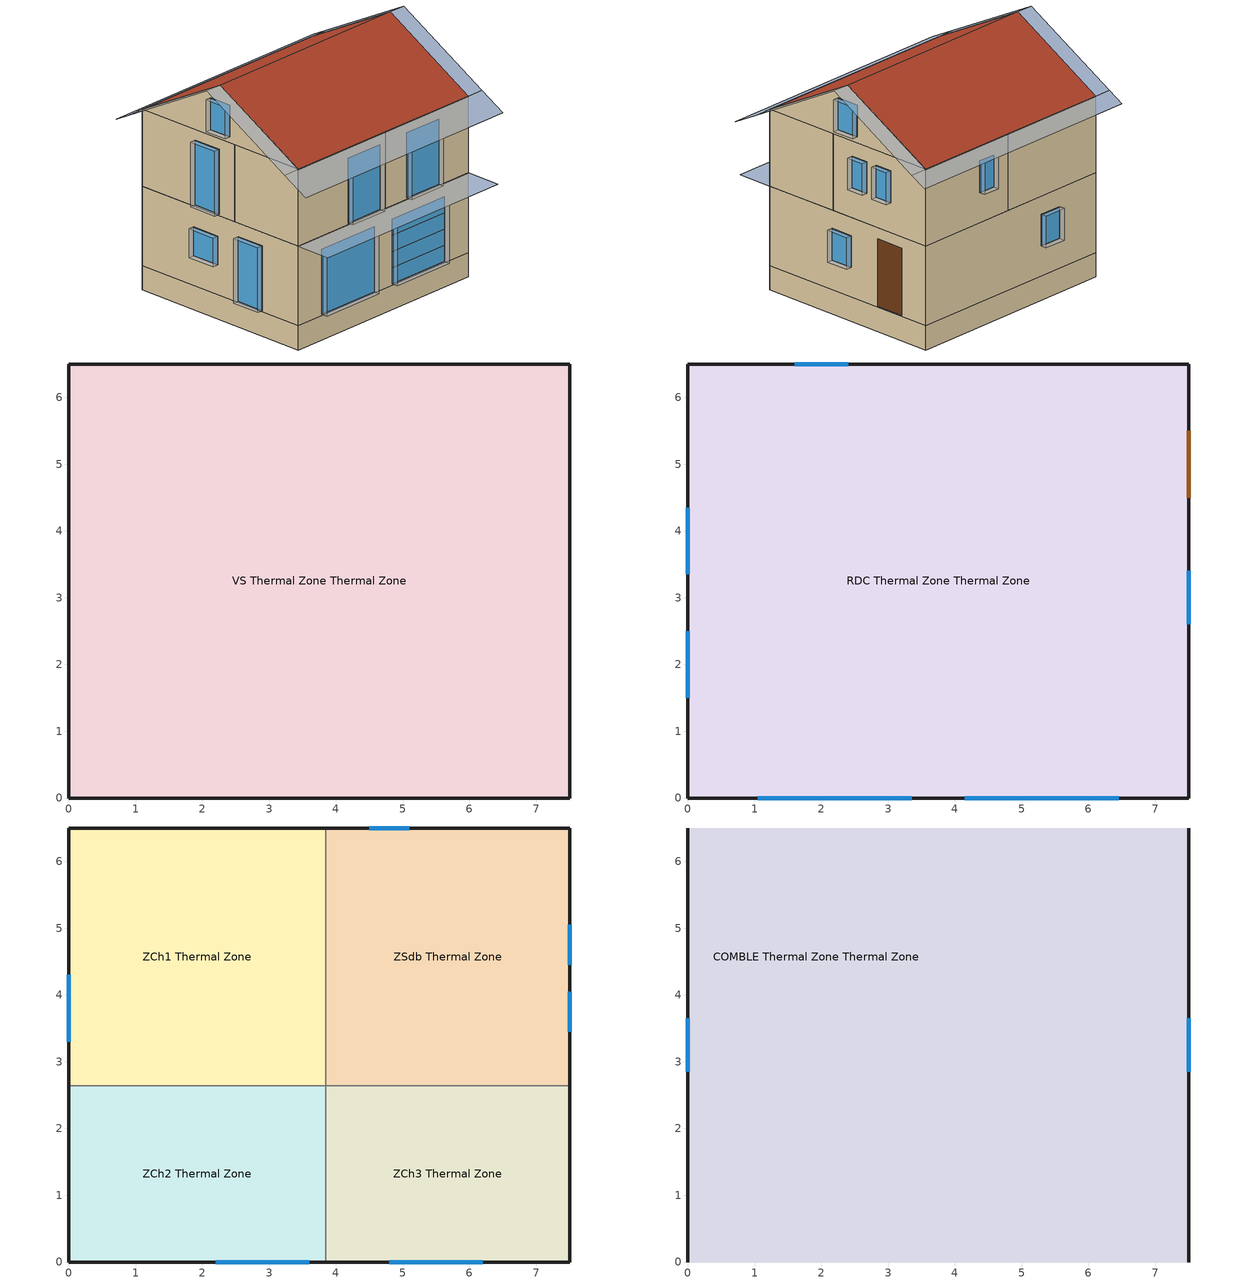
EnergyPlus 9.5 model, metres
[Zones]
VS Thermal Zone Thermal Zone
 floor ground (PB_VS): 7.5,6.5 7.5,0 0,0 0,6.5 z-0.8
 wall ground (Mur_vs): 7.5,0 7.5,6.5 0,6.5 0,0 7.5,0 z-0.8:0
RDC Thermal Zone Thermal Zone
 floor to VS Thermal Zone Thermal Zone (PB_RDC_isole): 7.5,6.5 7.5,0 0,0 0,6.5 z0
 wall outside (MurExt_isole): 7.5,0 7.5,6.5 0,6.5 0,0 7.5,0 z0:2.65
 wall outside (PTh): 7.5,0 7.5,6.5 0,6.5 0,0 7.5,0 z0:0.01
 window (f_R+2_E-RDC): 7.5,2.6 7.5,3.4 z0.99:2.04
 window (f_N_RDC): 2.4,6.5 1.6,6.5 z1:2.05
 window (f_O_RDC): 0,4.35 0,3.35 z1:1.95
 window (pf_O_RDC): 0,2.5 0,1.5 z0.05:2.2
 window (pf_S_RDC): 4.15,0 6.45,0 z1.66:2.2; 4.15,0 6.45,0 z0.59:1.12; 4.15,0 6.45,0 z0.05:0.59; 4.15,0 6.45,0 z1.12:1.66; 1.05,0 3.35,0 z0.05:2.2
 door (Porte): 7.5,4.5 7.5,5.5 z0.04:2.28
ZCh1 Thermal Zone
 floor to RDC Thermal Zone Thermal Zone (PB_R+1): 3.85,6.5 3.85,2.64 0,2.64 0,6.5 z2.65
 wall outside (MurExt_isole): 3.85,6.5 0,6.5 0,2.64 z2.65:5.2
 wall to ZSdb Thermal Zone (Cloisons_Etage): 3.85,2.64 3.85,6.5 z2.65:5.2
 wall to ZCh2 Thermal Zone (Cloisons_Etage): 0,2.64 3.85,2.64 z2.65:5.2
 window (pf_O_R+1): 0,4.3 0,3.3 z2.7:4.85
ZCh2 Thermal Zone
 floor to RDC Thermal Zone Thermal Zone (PB_R+1): 3.85,2.64 3.85,0 0,0 0,2.64 z2.65
 wall outside (MurExt_isole): 0,2.64 0,0 3.85,0 z2.65:5.2
 wall to ZCh3 Thermal Zone (Cloisons_Etage): 3.85,0 3.85,2.64 z2.65:5.2
 window (pf_S_R+1): 2.2,0 3.6,0 z2.7:4.85
ZCh3 Thermal Zone
 floor to RDC Thermal Zone Thermal Zone (PB_R+1): 7.5,2.64 7.5,0 3.85,0 3.85,2.64 z2.65
 wall outside (MurExt_isole): 3.85,0 7.5,0 7.5,2.64 z2.65:5.2
 wall to ZSdb Thermal Zone (Cloisons_Etage): 7.5,2.64 3.85,2.64 z2.65:5.2
 window (pf_S_R+1): 4.8,0 6.2,0 z2.7:4.85
ZSdb Thermal Zone
 floor to RDC Thermal Zone Thermal Zone (PB_R+1): 7.5,6.5 7.5,2.64 3.85,2.64 3.85,6.5 z2.65
 wall outside (MurExt_isole): 7.5,2.64 7.5,6.5 3.85,6.5 z2.65:5.2
 window (f_E_R+1): 7.5,3.45 7.5,4.05 / 7.5,4.45 7.5,5.05 z3.65:4.7
 window (f_N_R+1): 5.1,6.5 4.5,6.5 z3.65:4.7
COMBLE Thermal Zone Thermal Zone
 floor to ZSdb Thermal Zone (PB_COMBLES_isole): 7.5,6.5 7.5,2.64 3.85,2.64 3.85,6.5 z5.2
 floor to ZCh3 Thermal Zone (PB_COMBLES_isole): 7.5,2.64 7.5,0 3.85,0 3.85,2.64 z5.2
 floor to ZCh1 Thermal Zone (PB_COMBLES_isole): 3.85,6.5 3.85,2.64 0,2.64 0,6.5 z5.2
 floor to ZCh2 Thermal Zone (PB_COMBLES_isole): 3.85,2.64 3.85,0 0,0 0,2.64 z5.2
 wall outside (PignonCombles): 7.5,3.25,7 7.5,0,5.2 7.5,6.5,5.2; 0,3.25,7 0,6.5,5.2 0,0,5.2
 window (f_R+2_E-RDC): 7.5,2.85 7.5,3.65 / 0,3.65 0,2.85 z5.4:6.45
 roof outside (Toit): 7.5,3.25,7 7.5,6.5,5.2 0,6.5,5.2 0,3.25,7; 0,3.25,7 0,0,5.2 7.5,0,5.2 7.5,3.25,7
shading: 7.7,3.4 7.5,3.4 / 7.7,2.6 7.5,2.6 z0.99:2.04; 0,2.5 -0.2,2.5 / 6.45,0 6.45,-0.2 / 1.05,-0.2 1.05,0 / 4.15,-0.2 4.15,0 / 3.35,0 3.35,-0.2 / -0.2,1.5 0,1.5 z0.05:2.2; 6.2,-0.2 6.2,0 / -0.2,4.3 0,4.3 / 4.8,-0.2 4.8,0 / 2.2,-0.2 2.2,0 / -0.2,3.3 0,3.3 / 3.6,-0.2 3.6,0 z2.7:4.85; -0.2,3.35 0,3.35 / 0,4.35 -0.2,4.35 z1:1.95; 7.7,5.05 7.5,5.05 / 4.5,6.5 4.5,6.7 / 7.7,4.45 7.5,4.45 / 7.7,3.45 7.5,3.45 / 5.1,6.5 5.1,6.7 / 7.7,4.05 7.5,4.05 z3.65:4.7; 0,2.85 -0.2,2.85 / -0.2,3.65 0,3.65 / 7.7,2.85 7.5,2.85 / 7.7,3.65 7.5,3.65 z5.4:6.45; 1.6,6.5 1.6,6.7 / 2.4,6.5 2.4,6.7 z1:2.05; 2.4,6.5 2.4,6.7 1.6,6.7 1.6,6.5 z2.05; 7.5,0 7.5,-1.24 0,-1.24 0,0 z2.65; 0,2.5 0,1.5 -0.2,1.5 -0.2,2.5 z0.05; 0,4.3 0,3.3 -0.2,3.3 -0.2,4.3 z2.7; 6.45,0 6.45,-0.2 4.15,-0.2 4.15,0 z0.05; 3.35,0 3.35,-0.2 1.05,-0.2 1.05,0 z0.05; 5.1,6.7 5.1,6.5 4.5,6.5 4.5,6.7 z3.65; 7.7,3.65 7.7,2.85 7.5,2.85 7.5,3.65 z5.4; 7.7,5.05 7.7,4.45 7.5,4.45 7.5,5.05 z3.65; 5.1,6.7 5.1,6.5 4.5,6.5 4.5,6.7 z4.7; 7.7,2.85 7.7,3.65 7.5,3.65 7.5,2.85 z6.45; 8.1,0,5.2 8.1,-0.88,4.72 -0.6,-0.88,4.72 -0.6,0,5.2; 2.4,6.5 2.4,6.7 1.6,6.7 1.6,6.5 z1; 8.1,3.25,7 8.1,0,5.2 7.5,0,5.2 7.5,3.25,7; 3.6,0 3.6,-0.2 2.2,-0.2 2.2,0 z2.7; 0,4.35 0,3.35 -0.2,3.35 -0.2,4.35 z1; 7.5,3.25,7 7.5,6.5,5.2 8.1,6.5,5.2 8.1,3.25,7; 6.45,0 6.45,-0.2 4.15,-0.2 4.15,0 z2.2; 0,1.5 0,2.5 -0.2,2.5 -0.2,1.5 z2.2; 3.6,0 3.6,-0.2 2.2,-0.2 2.2,0 z4.85; 0,3.65 0,2.85 -0.2,2.85 -0.2,3.65 z6.45; 0,3.35 0,4.35 -0.2,4.35 -0.2,3.35 z1.95; -0.6,3.25,7 -0.6,6.5,5.2 0,6.5,5.2 0,3.25,7; -0.6,6.5,5.2 -0.6,7.03,4.91 8.1,7.03,4.91 8.1,6.5,5.2; 6.2,0 6.2,-0.2 4.8,-0.2 4.8,0 z4.85; 7.7,4.05 7.7,3.45 7.5,3.45 7.5,4.05 z3.65; 7.7,3.4 7.7,2.6 7.5,2.6 7.5,3.4 z2.04; 3.35,0 3.35,-0.2 1.05,-0.2 1.05,0 z2.2; 0,3.25,7 0,0,5.2 -0.6,0,5.2 -0.6,3.25,7; 7.7,4.05 7.7,3.45 7.5,3.45 7.5,4.05 z4.7; 7.7,5.05 7.7,4.45 7.5,4.45 7.5,5.05 z4.7; 6.2,0 6.2,-0.2 4.8,-0.2 4.8,0 z2.7; 0,2.85 0,3.65 -0.2,3.65 -0.2,2.85 z5.4; 0,4.3 0,3.3 -0.2,3.3 -0.2,4.3 z4.85; 7.7,3.4 7.7,2.6 7.5,2.6 7.5,3.4 z0.99
[Building]
IDM: North Axis {deg}=-15; Terrain=Suburbs; Loads Convergence Tolerance Value {W}=0.01; Temperature Convergence Tolerance Value {deltaC}=0.4; Solar Distribution=FullInteriorAndExterior; Maximum Number of Warmup Days=150; Minimum Number of Warmup Days=6
[Site:Location]
Bourget_du_Lac: Latitude {deg}=45.65; Longitude {deg}=5.88; Time Zone {hr}=1; Elevation {m}=239
[Material] Solar Absorptance=0.6; Visible Absorptance=0.6
Name | Roughness | Thickness {m} | Conductivity {W/m-K} | Density {kg/m3} | Specific Heat {J/kg-K} | Thermal Absorptance
Carrelage | Smooth | 0.01 | 0.41 | 1200 | 1000 | 0.9
ChapeBeton | MediumSmooth | 0.08 | 1.75 | 2200 | 880 | 0.9
Charpente | MediumRough | 0.01 | 0.16 | 500 | 2400 | 0.9
DalleBA | Rough | 0.16 | 2.5 | 2500 | 1000 | 0.9
DalleCompression | Rough | 0.04 | 1.75 | 2400 | 880 | 0.9
EnduitExt | VeryRough | 0.015 | 1 | 1450 | 500 | 0.9
EnduitVS | MediumRough | 0.015 | 1 | 1800 | 1000 | 0.9
Gravier | VeryRough | 0.05 | 1.4 | 2100 | 650 | 0.9
Hourdis | Rough | 0.16 | 1.23 | 1300 | 648 | 0.9
Laine de Verre 5cm | Rough | 0.05 | 0.032 | 12 | 840 | 0.9
LDV32_10cm | Rough | 0.1 | 0.032 | 12 | 840 | 0.9
LDV35_20cm; LDV35_20_MurExt | Rough | 0.2 | 0.035 | 12 | 840 | 0.9
LDV35_40cm | Rough | 0.4 | 0.035 | 12 | 840 | 0.9
Parpaing | Rough | 0.15 | 0.74 | 800 | 648 | 0.9
Placo_13mm | MediumRough | 0.013 | 0.25 | 825 | 1008 | 0.99999
PlatreFinition | MediumSmooth | 0.015 | 0.43 | 1200 | 1000 | 0.9
PolystyreneXtrude29 | MediumSmooth | 0.2 | 0.029 | 35 | 1400 | 0.9
PolystyreneXtrude30 | MediumSmooth | 0.2 | 0.03 | 35 | 1400 | 0.9
Tuiles | MediumRough | 0.015 | 2.2 | 2700 | 753 | 0.9
[Material:NoMass] Thermal Absorptance=0.9; Solar Absorptance=0.7; Visible Absorptance=0.7
Name | Roughness | Thermal Resistance {m2-K/W}
Porte | MediumSmooth | 0.8
PT_PlancherBas | Rough | 0.0625
[WindowMaterial:SimpleGlazingSystem]
Name | U-Factor {W/m2-K} | Solar Heat Gain Coefficient
f_E_R+1 | 1.45 | 0.28
f_N_R+1 | 1.32 | 0.21
f_N_RDC | 1.27 | 0.24
f_O_RDC | 1.39 | 0.34
f_R+2_E-RDC | 1.4 | 0.32
pf_O_R+1; pf_O_RDC | 1.32 | 0.41
pf_S_R+1 | 1.34 | 0.39
pf_S_RDC | 1.28 | 0.47
[Construction]
Cloisons_Etage: Placo_13mm, Laine de Verre 5cm, Placo_13mm
f_E_R+1: f_E_R+1
f_N_R+1: f_N_R+1
f_N_RDC: f_N_RDC
f_O_RDC: f_O_RDC
f_R+2_E-RDC: f_R+2_E-RDC
MurExt_isole: EnduitExt, Parpaing, LDV35_20_MurExt, Parpaing, PlatreFinition
Mur_vs: EnduitVS, Parpaing, PolystyreneXtrude29, Parpaing, EnduitVS, PolystyreneXtrude29
PB_COMBLES_isole: LDV35_40cm
PB_R+1: Hourdis, DalleCompression, ChapeBeton
PB_RDC_isole: PolystyreneXtrude30, DalleBA, ChapeBeton, Carrelage
PB_VS: Gravier
pf_O_R+1: pf_O_R+1
pf_O_RDC: pf_O_RDC
pf_S_R+1: pf_S_R+1
pf_S_RDC: pf_S_RDC
PignonCombles: EnduitExt, Parpaing, LDV35_20cm, Parpaing, LDV32_10cm
Porte: Porte
PTh: PT_PlancherBas
Toit: Tuiles, Charpente
[Zone] Multiplier=1; Part of Total Floor Area=Yes
COMBLE Thermal Zone Thermal Zone; RDC Thermal Zone Thermal Zone; VS Thermal Zone Thermal Zone; ZCh1 Thermal Zone; ZCh2 Thermal Zone; ZCh3 Thermal Zone; ZSdb Thermal Zone
[People] Number of People Calculation Method=People; Number of People=1; Fraction Radiant=0.5; Sensible Heat Fraction=0.6; Enable ASHRAE 55 Comfort Warnings=No; Mean Radiant Temperature Calculation Type=ZoneAveraged
Name | Zone or ZoneList | Number of People Schedule | Activity Level Schedule
RDC_occupant | RDC Thermal Zone Thermal Zone | RDC_Occupants | People_RDC
Ch1_Occupants | ZCh1 Thermal Zone | Ch1_Occupants | People_ch1
Ch2_Occupants | ZCh2 Thermal Zone | Ch2_Occupants | People_ch1
Ch3_Occupants | ZCh3 Thermal Zone | Ch2_Occupants | People_ch1
Sdb_occupant | ZSdb Thermal Zone | Sdb_Occupants | People_Sdb
[Lights] Design Level Calculation Method=LightingLevel; Fraction Replaceable=1; Return Air Fraction Calculated from Plenum Temperature=No
Name | Zone or ZoneList | Schedule | Lighting Level {W}
eclairage_RDC_cuisine | RDC Thermal Zone Thermal Zone | RDC_Eclairage_cuisine | 20
eclairage_RDC_sejour | RDC Thermal Zone Thermal Zone | RDC_Eclairage_sejour | 40
eclairage_ZCh1 | ZCh1 Thermal Zone | Ch1_Eclairage | 20
eclairage_ZCh2 | ZCh2 Thermal Zone | Ch1_Eclairage | 20
eclairage_ZCh3 | ZCh3 Thermal Zone | Ch1_Eclairage | 20
eclairage_ZSdb | ZSdb Thermal Zone | Sdb_Eclairage | 100
[OtherEquipment] Fuel Type=None; Design Level Calculation Method=EquipmentLevel; Design Level {W}=1
Name | Zone or ZoneList | Schedule
Equipements_RDC | RDC Thermal Zone Thermal Zone | RDC_Equipement
Equipements_Sdb | ZSdb Thermal Zone | Sdb_Equipement
[Daylighting:Controls] Lighting Control Type=Continuous; Minimum Input Power Fraction for Continuous or ContinuousOff Dimming Control=0.3; Minimum Light Output Fraction for Continuous or ContinuousOff Dimming Control=0.2; Number of Stepped Control Steps=1; Probability Lighting will be Reset When Needed in Manual Stepped Control=1; Glare Calculation Azimuth Angle of View Direction Clockwise from Zone y-Axis {deg}=0; Maximum Allowable Discomfort Glare Index=22; Fraction of Zone Controlled by Reference Point 1=1; Illuminance Setpoint at Reference Point 1 {lux}=500
Name | Zone | Glare Calculation Daylighting Reference Point | Daylighting Reference Point 1
RDC Thermal Zone Thermal Zone DaylightingControls | RDC Thermal Zone Thermal Zone | RDCThermalZone_DaylRefPt1 | RDCThermalZone_DaylRefPt1
ZCh1 Thermal Zone DaylightingControls | ZCh1 Thermal Zone | ZCh1_DaylRefPt1 | ZCh1_DaylRefPt1
ZCh2 Thermal Zone DaylightingControls | ZCh2 Thermal Zone | ZCh2_DaylRefPt1 | ZCh2_DaylRefPt1
ZCh3 Thermal Zone DaylightingControls | ZCh3 Thermal Zone | ZCh3_DaylRefPt1 | ZCh3_DaylRefPt1
ZSdb Thermal Zone DaylightingControls | ZSdb Thermal Zone | ZSdb_DaylRefPt1 | ZSdb_DaylRefPt1
[ZoneInfiltration:DesignFlowRate] Schedule=On; Design Flow Rate Calculation Method=AirChanges/Hour; Air Changes per Hour {1/hr}=0.0372; Constant Term Coefficient=1
Name | Zone or ZoneList
Combles_Infiltration | COMBLE Thermal Zone Thermal Zone
RDC_Infiltration | RDC Thermal Zone Thermal Zone
VS_Infiltration | VS Thermal Zone Thermal Zone
Ch1_Infiltration | ZCh1 Thermal Zone
Ch2_Infiltration | ZCh2 Thermal Zone
Ch3_Infiltration | ZCh3 Thermal Zone
Sdb_Infiltration | ZSdb Thermal Zone
[ZoneVentilation:WindandStackOpenArea] Opening Area Fraction Schedule=surventilation nocturne; Opening Effectiveness=Autocalculate; Effective Angle {deg}=0; Height Difference {m}=0; Discharge Coefficient for Opening=0.6; Minimum Indoor Temperature {C}=26; Maximum Indoor Temperature {C}=100; Delta Temperature {deltaC}=-100; Minimum Outdoor Temperature {C}=-100; Maximum Outdoor Temperature {C}=100; Maximum Wind Speed {m/s}=5
Name | Zone | Opening Area {m2}
RDC_surventilation | RDC Thermal Zone Thermal Zone | 2
ZCh1_surventilation | ZCh1 Thermal Zone | 2.15
ZCh2_surventilation | ZCh2 Thermal Zone | 3.01
ZCh3_surventilation | ZCh3 Thermal Zone | 3.01
[EnergyManagementSystem:Sensor]
volet_sensor: Output:Variable or Output:Meter Index Key=volet; Output:Variable or Output:Meter=Schedule Value
[EnergyManagementSystem:Actuator]
RDC_EMS: Actuated Component Unique=Volet; Actuated Component Type=Schedule:Year; Actuated Component Control Type=Schedule Value
[EnergyManagementSystem:ProgramCallingManager]
My Setpoint Schedule Calculator Example: BeginTimestepBeforePredictor; override_volets
[EnergyManagementSystem:Program]
override_volets: IF (volet_sensor ==1); Set RDC_EMS = 0; ENDIF
[Schedule:Year]
RDC_Eclairage_cuisine; RDC_Eclairage_sejour; Ch1_Eclairage; Sdb_Eclairage; Ch1_Occupants; Ch2_Occupants; RDC_Equipement; RDC_Occupants; Sdb_Equipement; Sdb_Occupants; Volet: 
[Schedule:Compact]
surventilation nocturne: Through: 12/31, For: AllDays, Until: 7:00, 1, Until: 21:00, 0, Until: 24:00, 1
On: Through: 12/31, For: AllDays, Until: 24:00, 1
People_ch1: Through: 12/31, For: AllDays, Until: 24:00, 80
People_RDC: Through: 12/31, For: AllDays, Until: 24:00, 120
People_Sdb: Through: 12/31, For: AllDays, Until: 24:00, 160
